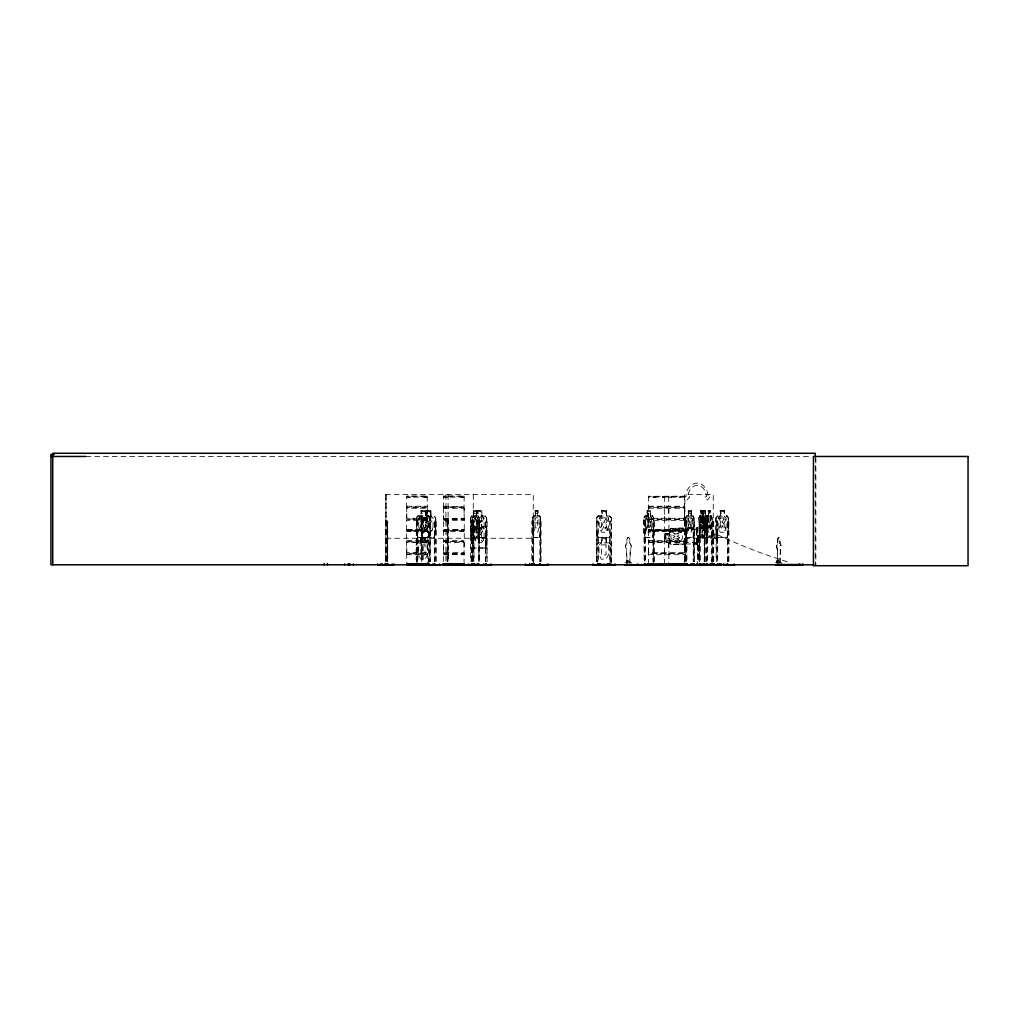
<?xml version="1.0" encoding="UTF-8"?>
<svg xmlns="http://www.w3.org/2000/svg" width="1019" height="1019" viewBox="0 0 1019 1019"><rect width="100%" height="100%" fill="white"/><g stroke="black" fill="none" stroke-linecap="round" stroke-linejoin="round"><path stroke-width="0.75" stroke-dasharray="5 3.75" d="M406.81 547.649L406.67 553.304L427.394 553.355L427.216 564.093M406.81 513.27L406.606 519.04L427.42 519.04L427.216 547.649M427.216 513.27L427.394 506.927L406.619 506.927L406.772 496.113L427.394 496.177L406.772 496.151M443.647 547.649L443.647 564.093M443.609 508.022L443.634 518.467L443.647 513.27M464.053 547.649L464.269 541.777M464.053 513.27L464.256 506.978L443.469 506.927L443.609 496.113L464.231 496.177L443.571 496.113M648.441 547.649L648.313 553.304L684.985 553.674L648.25 553.457M648.441 513.27L648.428 552.655L684.755 552.655L684.934 541.344L648.288 541.306M664.439 564.093L664.439 547.649M664.426 540.605L664.439 513.27M668.731 547.649L668.961 519.193M668.731 513.27L668.795 506.647M684.73 547.649L684.73 542.567M684.73 513.27L684.934 496.329M779.841 563.15L780.274 549.114A3.643 2.127 -90 0 0 779.841 543.382L779.841 539.446A1.821 1.057 -90 0 0 778.771 537.624A1.821 1.057 -90 0 0 777.714 539.446L777.714 543.382A3.643 2.127 -90 0 0 777.268 549.114L777.714 563.15M780.019 563.15L780.465 549.114A3.643 2.127 -90 0 0 780.019 543.382L780.019 539.446A1.821 1.057 -90 0 0 778.962 537.624L778.771 537.624M427.343 519.665L406.619 519.626L406.606 541.344L427.369 541.306M427.216 520.314L406.81 520.314M443.622 506.29L464.205 506.876M443.482 518.989L464.231 518.989L464.269 541.509L443.418 541.395L443.622 518.353M464.053 564.093L464.065 542.567L443.622 542.63L443.622 552.655L464.053 552.718M648.466 496.138L648.428 518.289L684.755 518.289L684.908 541.293M664.439 552.718L664.286 541.93M668.961 553.725L668.731 564.093M684.73 520.314L648.428 520.314M684.73 564.093L684.908 553.992M443.583 507.844L443.482 506.94M443.431 541.458L464.205 541.93M629.717 563.15L630.29 549.114A3.643 2.777 -90 0 0 629.717 543.382L629.717 539.446A1.821 1.388 -90 0 0 628.328 537.624A1.821 1.388 -90 0 0 626.927 539.446L626.927 543.382A3.643 2.777 -90 0 0 626.507 549.114L627.08 563.15L626.354 549.114A3.643 2.777 -90 0 1 626.927 543.382L627.08 539.446A1.821 1.388 -90 0 1 628.468 537.624A1.821 1.388 -90 0 1 629.857 539.446L629.857 543.382A3.643 2.777 -90 0 1 630.43 549.114L629.857 563.15M777.051 560.998L778.669 560.998M778.338 561.01L777.242 561.813M777.306 561.061C777.331 562.45 778.962 560.59 777.089 561.775M776.644 561.329C777.841 562.042 778.962 560.348 778.669 561.775M713.606 536.58L702.371 536.109L713.606 535.65L713.606 536.58L713.606 535.65M702.651 535.65L702.651 536.58M695.926 528.224C700.04 526.11 695.85 532.912 696.028 528.046M696.423 544.222L696.372 527.88M697.238 529.6L697.314 527.88M697.238 544.171L697.314 542.452M777.79 561.66L777.14 561.354L778.529 561.647M778.682 561.609L777.739 561.609M778.249 561.736L777.382 561.38L778.057 561.176M626.761 561.163C632.188 562.08 622.176 560.195 628.226 561.813M627.793 561.673C625.883 561.431 628.736 560.488 628.022 561.813M627.144 561.609L628.303 560.998M627.5 561.571L626.812 561.24L627.64 561.38M627.704 560.998L627.449 561.762L627.895 561.061M703.951 537.612L704.626 532.236L704.116 537.612M711.3 537.612L712.039 517.843L712.103 564.806M706.575 537.433L707.135 532.236M706.613 537.612L707.364 517.843L707.199 532.262M697.263 528.224L697.48 563.29M696.41 544.044L696.41 542.668M427.445 530.275L424.273 524.059C430.426 516.977 425.076 514.875 423.28 522.811C421.42 514.85 416.402 517.053 422.375 524.021C416.032 531.447 421.56 533.523 423.356 525.205L425.866 530.402L427.305 530.428L406.594 530.326M664.401 496.559L664.324 507.729M664.426 540.783L664.21 541.777M539.522 537.612L540.554 532.236M537.803 515.92L539.688 515.92L540.643 517.818L540.643 532.262L539.726 537.612L533.217 537.612L532.377 532.262L533.408 537.612M692.984 537.612L693.952 532.262M694.105 532.262L693.137 537.612L686.386 537.612L685.52 517.843L686.424 515.92L688.487 515.92M478.077 537.433L479.019 532.236M478.14 537.612L479.172 532.236M406.619 553.355L406.81 564.093M652.606 537.612L653.752 532.262L653.752 517.843M653.752 532.262L652.746 537.612L645.014 537.612L643.906 532.262L643.906 517.818L644.148 561.686M778.783 561.38L776.58 561.494M628.15 561.01L627.131 561.775M702.601 510.723L703.53 527.931L702.601 532.236L700.868 532.236L699.938 527.931L700.805 510.544L702.83 510.544L702.83 515.92M706.358 527.931L705.415 532.236L703.645 532.236L702.601 517.894L703.645 516.098M726.967 537.433L728.216 532.236L728.216 517.919L726.967 516.098M727.069 537.612L728.458 532.262L728.458 517.843L727.031 515.92M627.551 561.698L627.067 561.698M406.67 506.876L406.785 518.289L427.228 518.289L427.228 508.252L406.785 508.252M406.581 541.395L406.785 552.655L427.228 552.655L427.216 542.567L406.785 542.63M485.057 548.082L486.623 542.732L486.7 517.843L485.235 515.92L481.872 515.92L481.949 510.544L477.045 510.544L477.134 515.92M434.056 537.433L435.508 532.236L435.508 517.919L434.056 516.098M485.21 537.612L486.611 532.236M486.776 532.262L485.286 537.612L471.453 537.612L470.561 532.262L470.561 517.843L471.479 515.92L473.568 515.92M428.222 564.424L429.738 559.227L429.801 544.808L428.133 543.089M429.012 561.928L429.801 559.253M428.502 537.612L430.018 532.236M428.591 537.612L430.171 532.262L430.171 517.818L428.451 515.92M609.349 564.424L610.98 559.227M610.241 561.928L611.145 559.253L611.069 544.808L609.349 542.91M464.231 507.5L443.571 507.78M711.873 532.262L711.466 537.612L699.582 537.612L698.945 517.818L699.594 515.92L700.97 515.92M699.009 517.894L699.773 515.92M706.957 515.92L706.358 517.894L705.415 516.098L705.479 510.544L703.416 510.544L703.416 515.92M706.524 517.894L707.122 515.92M702.167 537.612L701.531 517.818L702.193 515.92L704.104 515.92L704.626 517.919M701.581 517.894L702.358 515.92M701.76 517.894L702.384 516.098M648.326 506.825L684.972 507.08M427.33 542.032L406.67 541.981M668.77 530.924L668.77 529.995M406.594 530.109L427.254 529.995M443.673 530.415L464.231 530.861M684.908 507.5L648.313 507.615M427.394 507.564L406.67 507.615M427.394 553.992L406.619 553.928M532.517 517.919L533.434 515.92M532.67 517.919L533.472 516.098M662.707 497.157L664.464 497.17M662.707 531.523L664.49 531.523M678.705 497.157L680.488 497.157M678.705 531.523L680.488 531.523M424.617 497.157L426.413 497.157M424.617 531.523L426.413 531.523M461.454 497.157L463.25 497.157M461.454 531.523L463.25 531.523M685.621 517.919L686.577 515.92M685.774 517.919L686.615 516.098M470.663 517.919L471.631 515.92M669.496 533.867L670.948 531.179L679.049 531.179L682.526 533.867L682.526 538.885L679.049 541.573L670.948 541.573L669.496 538.885M644.008 517.894L645.18 515.92M644.148 517.894L645.231 516.098L652.669 516.098M652.504 497.157L655.65 497.157M668.502 497.157L671.648 497.157M652.504 531.523L655.65 531.523M668.502 531.523L671.648 531.523M407.766 497.157L410.937 497.157M407.766 531.523L410.937 531.523M444.602 497.157L447.774 497.157M444.602 531.523L447.774 531.523M696.372 529.536L696.41 528.097M697.646 529.536L675.75 529.536L675.75 528.046L697.684 528.097L697.671 563.29M696.028 542.617L695.964 544.171M428.286 542.91L417.573 542.91L416.121 544.834L416.121 559.253L417.624 564.602M417.675 542.91L416.274 544.91L417.739 543.089M416.363 561.686L416.351 517.843L417.803 515.92L421.013 515.92M416.504 517.919L417.892 515.92M406.772 530.924L427.407 530.695M727.184 537.612L717.363 537.612L715.937 532.262L715.937 517.818L717.516 515.92L720.191 515.92M716.191 517.894L717.567 516.098M472.09 517.894L473.517 516.098M669.356 530.211L670.884 528.313L682.654 528.313L686.972 530.147L686.972 542.783L682.552 544.439M669.496 530.288L670.986 528.313M596.561 544.91L598.102 543.089M596.561 561.686L596.574 517.843L598.14 515.92L601.554 515.92L601.477 510.544L606.458 510.544L606.458 515.92L609.629 515.92M596.65 517.843L598.217 515.92M648.466 530.504L684.972 530.211L648.402 529.995L648.402 530.924M684.704 530.504L648.402 530.415M427.19 496.138L427.343 506.876M464.18 496.138L464.053 506.354M464.027 530.504L443.673 530.504M473.924 526.39L472.141 528.288L473.988 526.568M485.133 548.082L473.784 548.082L472.141 542.732L472.23 517.818L474.001 515.92L478.268 515.92L479.274 517.818L479.147 561.686M472.459 517.894L474.077 516.098M422.872 537.612L421.127 532.262L421.204 517.818L422.834 515.92L428.553 515.92M421.204 517.818L422.91 515.92M647.243 516.098L645.626 517.894L645.626 527.931L647.243 532.236L650.262 532.236L651.88 527.931L651.88 517.894L650.262 516.098L650.377 510.544M443.647 530.389L464.065 530.415L443.482 530.364M684.704 497.17L648.466 497.17M684.704 531.498L648.492 531.523M427.19 497.17L406.823 497.17M427.19 531.536L406.848 531.523M464.027 497.17L443.673 497.17M464.027 531.498L443.685 531.523M698.881 536.427L701.187 536.134L696.971 536.134L698.881 535.828M425.433 510.723L421.076 510.723L421.165 516.098L418.784 517.894L418.784 527.931L421.076 532.236L425.343 532.236L427.636 527.931L427.636 517.894L425.343 516.098L425.343 510.723M684.908 496.495L648.199 496.329L684.844 496.177M427.216 530.389L406.568 530.759M700.919 535.79L700.919 536.465M686.831 542.643L682.526 544.261L670.961 544.261M698.474 535.79L698.537 536.465M668.77 496.559L668.757 506.354M85.965 456.474L811.85 456.474M406.785 506.239L427.228 506.239M648.428 506.239L684.755 506.239M443.622 508.252L464.065 508.252L464.231 518.989M648.428 508.252L684.755 508.252L684.781 518.646M417.854 537.612L416.351 532.262L417.765 537.612L434.247 537.612L435.75 532.262L435.75 517.843L434.132 515.92L430.82 515.92L430.897 510.544L425.98 510.544L425.98 515.92M535.115 510.544L537.956 510.544L537.956 515.92M724.331 510.544L720.076 510.544L720.216 516.098L718.14 517.894L718.14 527.931L720.216 532.236L724.076 532.236L726.139 527.931L726.139 517.894L724.076 516.098L724.216 510.544L724.331 515.92L727.146 515.92M426.133 510.723L430.744 510.723L430.668 516.098L433.088 517.894L433.088 527.931L430.668 532.236L426.133 532.236L423.713 527.931L423.713 517.894L426.133 516.098L426.057 510.544M473.517 510.723L476.332 510.723M477.21 510.723L481.796 510.723L481.707 516.098L484.127 517.894L484.127 527.931L481.707 532.236L477.21 532.236L474.803 527.931L474.803 517.894L477.21 516.098L477.287 510.723M535.204 510.723L537.866 510.723M606.292 510.723L601.643 510.723L601.643 516.098L599.197 517.894L599.197 527.931L601.643 532.236L606.229 532.236L608.674 527.931L608.674 517.894L606.229 516.098L606.229 510.723M647.243 510.723L650.402 510.723M688.424 510.723L691.2 510.723M700.868 510.723L702.766 510.723M703.479 510.723L705.415 510.723M708.218 510.723L710.116 510.723M720.216 510.723L724.191 510.723M708.523 511.627L709.644 511.627L709.644 513.41L708.523 513.41M533.281 515.92L535.268 515.92M645.04 515.92L647.282 515.92M650.377 515.92L652.72 515.92M691.137 515.92L693.111 515.92M705.314 515.92L708.32 515.92M710.014 515.92L711.453 515.92L711.975 517.919M417.866 516.098L434.132 516.098M471.517 516.098L485.171 516.098M533.319 516.098L539.662 516.098M598.217 516.098L609.566 516.098L611.196 517.894M686.462 516.098L693.073 516.098M699.62 516.098L706.74 516.098M706.982 516.098L711.428 516.098M717.452 516.098L727.082 516.098M416.351 517.843L416.44 532.262M470.561 517.843L470.702 561.686M472.23 517.818L472.459 561.686M486.7 517.843L486.865 561.686M540.643 517.818L540.592 561.686M611.438 563.252L611.362 517.818L611.196 561.686M685.52 517.843L685.621 561.686M693.952 517.818L694.015 561.686M698.945 517.818L699.174 561.686M701.531 517.818L702.346 537.612M704.524 517.843L704.728 561.686M715.937 517.818L716.191 561.686M473.517 517.894L476.179 517.894M703.518 517.881C700.078 519.524 705.9 532.071 702.651 530.224C707.199 527.371 698.244 515.958 705.415 517.894L705.415 527.931L703.645 527.931M443.622 518.289L464.065 518.353M648.288 518.989L684.895 518.989M443.482 519.614L464.205 519.614M648.313 519.665L684.895 519.614M443.647 520.314L464.065 520.314M473.835 526.39L477.019 526.39L476.943 521.015L481.821 521.015M385.513 521.104L387.755 521.104L387.755 561.66M416.363 521.104L417.917 521.104L417.917 564.806M421.369 521.104L422.949 521.104L422.949 561.686L422.694 521.104M445.902 521.104L448.513 521.104L448.513 561.66M470.702 521.104L474.039 521.104L474.039 561.686M477.109 521.193L481.656 521.193L481.579 526.568L484.063 528.364L484.063 538.401L481.656 542.707L477.185 542.707L474.79 538.401L474.79 528.364L477.185 526.568L477.019 521.015M596.561 521.104L598.153 521.104L598.153 564.806M611.438 521.104L609.846 521.104L609.846 561.686M644.148 521.104L645.498 521.104L645.498 561.686M684.424 521.104L685.341 521.104L685.341 561.66M685.621 521.104L686.882 521.104L686.882 564.806M699.174 521.104L700.219 521.104L700.219 561.686M706.524 521.104L707.568 521.104L707.568 561.686M716.191 521.104L717.694 521.104L717.694 561.686M532.377 522.913L540.49 522.913M479.58 525.498C479.873 531.154 488.216 533.841 480.573 524.021C487.413 515.27 480.65 516.48 479.529 522.645C478.471 515.894 471.682 515.881 478.586 524.059C471.147 535 479.274 530.058 479.631 525.562M481.745 526.39L485.095 526.39M473.899 526.568L485.019 526.568L486.381 528.377L486.458 542.707L484.942 547.904L473.899 547.904M473.517 527.931L476.179 527.931M486.534 528.313L485.006 526.39M670.948 528.492L682.628 528.492M648.402 530.874L684.946 530.593M472.23 532.262L473.873 537.612M596.574 532.262L598.089 537.612L609.68 537.612L611.362 532.262L609.489 537.433L598.217 537.433M685.672 532.262L686.539 537.612M699.11 532.262L699.747 537.612M706.524 561.686L706.294 517.818L707.148 537.433M715.937 532.262L717.478 537.612M669.598 538.885L664.999 539.064L664.999 533.689L669.458 533.689M669.598 533.867L665.152 533.867L665.254 538.885M713.606 534.071L716.535 534.071M699.48 535.217L697.735 535.217L697.735 537.038M697.327 537.038L699.875 537.497M417.866 537.433L434.132 537.433M471.517 537.433L485.171 537.433M533.319 537.433L539.662 537.433M645.091 537.433L652.669 537.433M686.462 537.433L693.073 537.433M697.327 537.497L706.74 537.433M706.982 537.433L711.428 537.433M717.452 537.433L727.082 537.433M713.606 538.159L716.535 538.159M385.883 538.249L533.294 538.249M684.424 538.249L713.262 538.249M421.599 538.618L424.324 538.618L424.324 540.401L421.599 540.401M777.714 539.446L777.892 539.446A1.821 1.057 -90 0 1 778.962 537.624M406.785 540.605L427.228 540.605M443.622 540.605L464.065 540.605M648.428 540.605L684.755 540.605M648.313 541.981L684.895 541.93M648.428 542.63L697.646 542.617L697.697 544.222L695.99 544.044M609.426 542.91L597.962 542.91L596.408 544.834L596.408 559.253L597.987 564.602M777.714 543.382L777.892 539.446M695.926 543.929L697.748 543.929L675.75 544.095L675.75 542.617M669.356 539.064L669.356 542.732L670.897 544.439L682.654 544.439M429.801 544.808L428.184 542.91M777.268 549.114L777.459 549.114A3.643 2.127 -90 0 1 777.892 543.382M443.482 553.355L464.205 553.355M443.456 553.928L464.205 553.979M406.785 554.68L427.228 554.68M443.622 554.68L464.065 554.68M648.441 564.093L648.441 554.68L684.755 554.68M626.57 561.494L628.392 561.38M624.991 562.424L627.258 562.424M628.838 562.424L631.105 562.424L631.105 564.322M775.612 562.424L778.299 562.424M778.554 562.424L781.242 562.424L781.242 564.322M682.552 528.313L686.831 530.288M425.089 537.714L425.089 543.089L427.369 544.885L427.369 554.922L425.089 559.227L420.834 559.227L418.554 554.922L418.554 544.885L420.834 543.089L420.783 537.535M609.566 515.92L611.362 517.818M609.286 543.089L610.98 544.885M669.598 542.643L671.062 544.261M671.011 544.439L669.496 542.643L669.598 530.288M428.388 516.098L430.018 517.894L430.018 561.686M485.159 515.92L486.611 517.919M476.179 516.098L477.605 517.894L477.605 527.931L476.179 532.236L473.517 532.236L472.09 527.931M652.58 515.92L653.638 517.919M652.529 516.098L653.497 517.919L653.37 564.806M478.115 515.92L479.172 517.894M692.958 515.92L694.015 517.894M692.92 516.098L693.863 517.894L693.722 561.686M539.535 515.92L540.554 517.894M539.497 516.098L540.401 517.894L540.337 561.686M443.482 541.93L443.647 542.617M664.261 507.564L664.426 518.289M668.757 508.252L668.961 519.142M668.757 542.63L668.974 553.559M648.262 553.992L648.441 554.68M706.6 515.92L707.301 517.919L708.218 516.098L708.154 510.544L710.179 510.544L710.116 516.098M706.575 516.098L707.135 517.919M421.369 532.236L422.987 537.433M711.287 515.92L711.81 517.919M703.925 515.92L704.46 532.236M474.077 537.433L472.459 532.236L473.962 537.612M472.383 542.707L473.988 547.904M596.739 532.236L598.166 537.612M596.561 559.227L597.376 561.826M427.432 519.193L427.216 518.289M416.274 559.227L417.051 561.826M707.288 527.931L708.218 532.236L709.95 532.236L710.88 527.931L710.014 510.544M644.148 532.236L645.154 537.612M471.67 537.433L470.816 517.919M470.663 532.236L471.593 537.612M706.358 532.236L707.097 537.612M777.459 549.114L777.892 563.15M815.862 458.041L815.862 564.806M815.238 456.474L815.238 564.806M778.057 562.424L778.057 564.322M777.905 562.883L777.905 560.756L776.72 560.756L776.72 562.883M777.701 560.756L777.701 562.883M776.937 560.756L776.937 562.883M728.903 561.686L728.903 521.104L727.4 521.104L727.4 561.686M728.534 521.104L728.534 561.686M727.757 521.104L727.757 564.806M720.331 510.723L720.331 516.098M717.325 521.104L717.325 561.686M716.561 521.104L716.561 561.686M713.695 561.66L713.695 521.104L711.568 521.104L711.568 561.686M713.262 561.66L713.262 494.559L684.424 494.559L684.424 561.66M713.198 521.104L713.198 561.66M712.612 521.104L712.612 561.686M708.383 510.723L708.383 516.098M707.059 521.104L707.033 561.686M705.314 510.544L705.25 516.098M705.263 561.686L705.263 521.104L704.218 521.104L704.218 561.686M704.74 521.104L704.74 564.806M703.581 510.544L703.479 516.098M702.664 510.544L702.766 516.098M702.511 534.86L702.511 537.37M700.97 510.544L701.034 516.098M699.709 521.104L699.747 561.775M699.531 534.86L699.543 561.775M698.792 537.038L698.996 561.775M698.626 537.497L698.69 561.775M698.423 537.038L698.524 561.775M698.219 537.497L698.359 561.775M698.015 535.217L698.015 537.038M696.741 529.702L696.741 542.452M694.499 561.686L694.499 521.104L693.238 521.104L693.238 561.686M691.2 516.098L691.29 510.544L688.334 510.544L688.334 515.92M691.137 510.544L691.048 516.098L692.449 517.894L692.449 527.931L691.048 532.236L688.424 532.236L687.023 527.931L687.023 517.894L688.424 516.098L688.487 510.544M686.398 521.104L686.398 561.686M686.118 521.104L686.118 561.686M684.844 521.104L684.921 561.66M676.081 528.046L676.081 529.536M676.081 542.617L676.081 544.095M669.458 530.211L669.356 533.689M665.114 533.689L665.114 539.064M654.262 561.686L654.262 521.104L652.924 521.104L652.924 561.686M653.803 521.104L653.803 561.686M650.402 516.098L650.517 510.544L647.141 510.544L647.141 515.92M647.282 510.544L647.383 516.098M645.04 521.104L645.04 561.686M644.607 521.104L644.607 561.686M627.882 562.883L627.882 560.756L626.443 560.756L626.443 562.883M627.717 560.756L627.717 562.883M626.94 562.424L626.94 564.322M626.609 560.756L626.609 562.883M610.088 521.104L610.088 561.686M606.381 510.544L606.292 516.098M606.254 537.535L606.254 542.91M606.178 537.535L606.025 543.089L608.47 544.885L608.47 554.922L606.025 559.227L601.452 559.227L599.006 554.922L599.006 544.885L601.452 543.089L601.363 537.535L601.286 542.91M597.911 521.104L597.911 561.686M596.816 517.919L596.803 561.686M541.076 561.686L541.076 521.104L539.841 521.104L539.841 561.686M537.803 510.544L537.714 516.098L539.051 517.894L539.051 527.931L537.714 532.236L535.204 532.236L533.854 527.931L533.854 517.894L535.204 516.098L535.268 510.544M535.357 510.723L535.357 516.098M533.714 564.806L533.714 521.104L531.816 521.104L531.816 561.66M533.23 561.686L533.294 494.559L385.883 494.559L385.883 561.66M532.975 521.104L532.975 561.686M532.58 532.262L532.428 517.843L532.478 561.686M487.107 561.686L487.107 521.104L485.541 521.104L485.541 561.686M485.783 521.104L485.783 564.806M481.656 538.401L481.656 528.364L477.185 528.364L477.185 538.401M479.631 521.104L479.631 561.686M479.019 517.894L478.854 561.686M478.37 521.104L478.37 561.686M476.332 516.098L476.421 510.544L473.415 510.544L473.517 537.612M476.268 510.544L476.179 537.612M473.797 521.104L473.797 561.686M473.568 510.544L473.669 516.098M473.275 494.559L473.275 561.66M472.714 521.104L472.714 561.686M471.963 521.104L471.963 564.806M471.797 521.104L471.797 561.66M471.479 521.104L471.479 561.686M471.186 521.104L471.186 561.686M448.105 494.559L448.105 561.66M447.074 521.104L447.074 561.66M445.902 494.559L445.902 561.66M436.081 561.686L436.081 521.104L434.502 521.104L434.502 561.686M435.839 521.104L435.839 561.686M434.744 521.104L434.744 564.806M430.82 510.544L430.744 516.098M430.311 561.686L430.311 521.104L428.757 521.104L428.757 561.686M429.05 521.104L429.05 561.686M426.209 510.723L426.209 516.098M425.585 515.92L425.585 510.544L420.923 510.544L421.076 516.098M425.496 510.544L425.433 516.098M425.331 537.535L425.178 543.089M421.611 521.104L421.611 561.686M421.369 517.894L421.369 561.686M420.936 537.714L420.936 543.089M420.681 537.535L420.681 542.91M417.612 521.104L417.612 561.686M416.656 521.104L416.656 561.686M386.711 521.104L386.711 561.66M386.303 494.559L386.303 561.66M386.176 521.104L386.176 561.66M385.615 494.559L385.615 561.66M787.292 561.775A1133.497 629.678 -31.8 0 1 716.217 534.134M670.986 539.65L671.241 540.923L676.03 537.497C682.526 545.089 683.367 538.299 676.998 536.351C683.354 534.287 682.526 527.74 676.068 535.281C669.84 527.918 669.012 534.504 675.049 536.44L670.986 539.65M700.397 517.881C702.69 520.531 698.359 540.974 701.951 525.205L703.021 530.479L704.295 525.205L705.836 530.53L704.702 524.021L705.887 517.881L704.32 522.811L703.008 517.83L701.989 522.811L700.397 517.881M707.759 517.881C710.052 520.531 705.708 540.974 709.3 525.205L710.816 530.53L709.708 524.021L710.867 517.881L709.339 522.811L707.759 517.881M695.99 542.668L697.748 542.783L695.939 542.617M692.398 530.224L691.506 530.402L689.952 525.205C688.678 534.109 685.545 530.632 689.354 524.021L687.749 517.792L689.914 522.811C691.2 514.289 694.194 517.818 690.513 524.059L692.398 530.224M646.237 517.881L648.288 524.059C643.919 530.861 647.447 533.943 648.937 525.205C650.339 533.943 654.045 530.874 649.625 524.021C653.778 517.627 650.44 514.429 648.988 522.811L647.282 517.932L646.237 517.881M718.828 517.881L721.452 524.059C715.797 531.281 720.509 533.638 722.28 525.205C723.949 533.65 728.878 531.281 723.159 524.021C728.534 517.219 724.076 514.722 722.356 522.811L720.178 517.932L718.828 517.881M475.287 528.351L478.331 534.529C471.708 541.993 477.312 543.929 479.299 535.676C481.159 543.942 486.993 542.006 480.318 534.491C486.598 527.434 481.286 525.384 479.376 533.281L476.854 528.39L475.287 528.351M424.439 517.881L427.509 524.059C420.822 531.549 426.49 533.447 428.489 525.205C430.362 533.459 436.272 531.549 429.521 524.021C435.877 516.951 430.502 514.926 428.566 522.811L426.018 517.932L424.439 517.881M608.33 530.224L606.751 530.402L604.05 525.205C602.165 533.447 596.179 531.574 603.006 524.021C596.574 516.926 602.025 514.939 603.974 522.811C605.872 514.964 611.655 516.862 605.031 524.059L608.33 530.224M709.874 496.915L707.224 500.1L704.562 496.915L706.409 496.915A11.489 9.222 -90 0 0 697.174 485.413A11.489 9.222 -90 0 0 687.952 496.915L689.774 496.915L686.946 500.1L684.118 496.915L685.94 496.915A13.769 11.056 -90 0 1 696.996 483.146A13.769 11.056 -90 0 1 708.052 496.915L709.874 496.915M648.466 529.714L684.73 529.727L648.492 529.727M406.823 529.714L427.216 529.727L406.848 529.727M443.673 529.714L464.053 529.727L443.685 529.727M424.579 511.627L421.841 511.627L421.841 513.41L424.579 513.41L424.579 511.627M429.852 511.627L426.948 511.627L426.948 513.41L429.852 513.41L429.852 511.627M475.695 511.627L473.988 511.627L473.988 513.41L475.695 513.41L475.695 511.627M480.904 511.627L478.013 511.627L478.013 513.41L480.904 513.41L480.904 511.627M537.255 511.627L535.65 511.627L535.65 513.41L537.255 513.41L537.255 511.627M605.401 511.627L602.458 511.627L602.458 513.41L605.401 513.41L605.401 511.627M649.727 511.627L647.778 511.627L647.778 513.41L649.727 513.41L649.727 511.627M690.576 511.627L688.895 511.627L688.895 513.41L690.576 513.41L690.576 511.627M702.295 511.627L701.174 511.627L701.174 513.41L702.295 513.41L702.295 511.627M705.097 511.627L703.963 511.627L703.963 513.41L705.097 513.41L705.097 511.627M723.388 511.627L720.904 511.627L720.904 513.41L723.388 513.41L723.388 511.627M425.343 517.894L421.076 517.894L421.076 527.931L425.343 527.931L425.343 517.894M430.668 517.894L426.133 517.894L426.133 527.931L430.668 527.931L430.668 517.894M481.707 517.894L477.21 517.894L477.21 527.931L481.707 527.931L481.707 517.894M537.714 517.894L535.204 517.894L535.204 527.931L537.714 527.931L537.714 517.894M606.229 517.894L601.643 517.894L601.643 527.931L606.229 527.931L606.229 517.894M650.262 517.894L647.243 517.894L647.243 527.931L650.262 527.931L650.262 517.894M691.048 517.894L688.424 517.894L688.424 527.931L691.048 527.931L691.048 517.894M702.601 517.894L700.868 517.894L700.868 527.931L702.601 527.931L702.702 517.894M709.95 517.894L708.218 517.894L708.218 527.931L709.95 527.931L709.95 517.894M724.076 517.894L720.216 517.894L720.216 527.931L724.076 527.931L724.076 517.894M480.866 522.097L477.987 522.097L477.987 523.881L480.866 523.881L480.866 522.097M679.049 533.867L670.948 533.867L670.948 538.885L679.049 538.885L679.049 533.867M667.318 534.758L665.878 534.758L665.878 537.994L667.318 537.994L667.318 534.758M702.779 534.86L699.263 534.86L699.263 537.37L702.779 537.37L702.779 534.86M605.21 538.618L602.267 538.618L602.267 540.401L605.21 540.401L605.21 538.618M425.089 544.885L420.834 544.885L420.834 554.922L425.089 554.922L425.089 544.885M606.025 544.885L601.452 544.885L601.452 554.922L606.025 554.922L606.025 544.885M447.481 561.66L447.481 521.104L447.379 561.66M387.36 561.66L387.36 521.104L387.347 561.66M717.401 537.561A2.051 1.223 -90 0 0 716.854 534.134A2.051 1.223 -90 0 0 715.351 536.644A2.051 1.223 -90 0 0 717.401 537.561M714.472 537.561A2.051 1.223 -90 0 0 713.924 534.134A2.051 1.223 -90 0 0 712.434 536.644A2.051 1.223 -90 0 0 714.472 537.561"/><path stroke-width="1.5" d="M690.665 564.666L690.716 563.902M691.646 564.666L691.697 563.902M714.37 564.666L714.421 563.902M525.103 564.806L548.413 564.692M678.718 564.666L678.794 563.902M687.061 564.666L686.972 563.673M699.798 564.692L699.747 563.673M637.639 564.666L637.728 563.902M692.869 564.666L692.767 563.902M802.45 564.755L775.37 564.755L803.074 564.755L802.819 563.94M802.819 564.513L775.586 564.539L776.402 564.781M799.482 564.781L799.635 563.94M624.762 564.781L648.148 564.806M625.297 564.781L684.768 564.386M625.475 564.755L625.806 564.513M629.449 564.781L628.366 564.539M644.123 563.94L644.186 564.539M644.403 564.806L645.052 563.94M706.995 564.692L707.033 563.978M525.46 564.692L525.511 563.978L525.575 564.806M477.707 564.692L477.758 563.978L477.822 564.806M686.64 564.692L686.488 563.673M700.168 564.692L700.231 563.978M650.682 564.692L650.746 563.978M778.745 564.539L778.338 564.781M721.299 564.692L624.66 564.755M647.982 564.781L647.141 564.755L648.288 563.94M411.867 564.692L411.956 563.978M417.586 564.692L417.688 563.978M592.408 564.692L615.591 564.692M592.956 564.692L593.058 563.978L593.173 564.806M599.669 564.692L599.783 563.978M54.134 454.423L50.95 454.423L50.95 564.806L813.646 564.806M50.95 456.474L85.902 456.474M406.81 564.093L427.216 564.093M443.647 564.093L464.053 564.093M648.441 564.093L684.73 564.093M406.772 564.36L428.222 564.424M443.609 564.36L464.091 564.386M598.038 564.424L609.349 564.424M406.785 564.743L440.475 564.768M491.578 564.768L442.755 564.692M723.617 564.806L723.617 563.902L723.707 564.577L734.788 564.768M615.043 564.692L614.941 563.978L614.826 564.806M608.33 564.692L608.216 563.978M432.782 564.692L432.68 563.978L432.578 564.806M434.807 564.692L434.705 563.978M704.893 564.692L704.753 563.978M704.409 564.692L704.32 563.978M694.64 564.692L694.55 563.978L694.448 564.806M647.702 564.781L647.664 563.978M660.771 564.666L660.681 563.902M486.572 564.692L486.509 563.978M472.599 564.666L472.51 563.902M701.454 564.692L701.39 563.978L701.327 564.806M548.069 564.666L547.993 563.902M720.14 564.666L720.089 563.902M713.033 564.692L713.134 563.673M697.416 564.666L697.365 563.902M707.67 564.692L707.632 563.673M707.441 564.666L707.403 563.902M644.951 564.322L645.142 563.673M474.408 564.806L474.192 563.673M473.618 564.577L473.618 563.978M815.238 456.474L815.238 453.277L52.746 453.277L52.746 564.806M734.088 563.902L734.088 564.806M727.63 563.673L727.63 564.806M727.273 563.673L727.273 564.806M721.477 563.902L721.477 564.806M719.669 563.902L719.669 564.806M717.822 563.673L717.822 564.806M717.465 563.673L717.465 564.806M712.714 563.673L712.74 564.806M712.039 563.673L712.039 564.806M711.504 563.673L711.504 564.806M711.007 563.902L711.007 564.806M710.065 563.902L710.065 564.806M707.097 563.673L707.071 564.806M704.689 563.673L704.715 564.806M704.154 563.673L704.218 564.806M702.766 563.902L702.766 564.806M700.282 563.673L700.295 564.806M699.047 563.902L699.047 564.806M696.92 563.902L696.92 564.806M693.633 563.673L693.633 564.806M693.149 563.673L693.149 564.806M692.996 563.902L692.996 564.806M687.354 563.902L687.354 564.806M687.15 563.902L687.15 564.806M685.405 563.673L685.405 564.806M684.972 563.673L684.972 564.806M653.268 563.673L653.268 564.806M652.81 563.673L652.81 564.806M650.823 563.902L650.823 564.806M647.6 563.902L647.6 564.806M645.6 563.673L645.6 564.806M609.935 563.673L609.935 564.806M609.693 563.673L609.693 564.806M608.114 563.902L608.114 564.806M599.885 563.902L599.885 564.806M598.306 563.673L598.306 564.806M598.064 563.673L598.064 564.806M540.248 563.673L540.248 564.806M539.752 563.673L539.713 564.806M533.854 563.902L533.854 564.806L533.803 563.673M533.523 563.902L533.421 564.806L533.319 563.673M532.924 563.443L532.924 564.806M531.651 563.673L531.651 564.806M529.74 563.443L529.74 564.806M490.763 563.902L490.763 564.806M486.445 563.902L486.445 564.806M485.63 563.673L485.63 564.806M485.388 563.673L485.388 564.806M483.528 563.902L483.528 564.806M478.764 563.673L478.764 564.806M478.28 563.673L478.28 564.806M476.051 563.902L476.051 564.806M473.95 563.673L473.95 564.806M473.402 563.902L473.504 564.806M472.052 563.673L472.052 564.806M471.631 563.673L471.568 564.806M468.816 563.902L468.816 564.806M463.887 563.902L463.887 564.806M454.257 563.902L454.257 564.806M449.201 563.443L449.201 564.806M447.545 563.673L447.545 564.806M447.354 563.673L447.354 564.806M446.946 563.673L446.946 564.806M446.004 563.443L446.004 564.806M445.774 563.902L445.774 564.806M445.672 563.902L445.672 564.806M442.603 563.902L442.603 564.806M439.648 563.902L439.648 564.806M434.591 563.673L434.616 564.806M434.349 563.673L434.349 564.806M428.91 563.673L428.91 564.806M428.604 563.673L428.604 564.806M426.006 563.902L426.006 564.806M424.872 563.902L424.872 564.806M423.102 563.673L423.102 564.806M422.847 563.673L422.847 564.806M420.669 563.902L420.669 564.806M418.057 563.673L418.057 564.806M417.765 563.673L417.79 564.806M412.058 563.902L412.058 564.806M393.996 563.902L394.098 564.806L377.603 564.768L377.616 563.902M392.226 563.902L392.226 564.806M387.87 563.673L387.87 564.806M387.526 563.673L387.462 564.806M385.755 563.902L385.755 564.806M385.526 563.673L385.653 564.806M385.195 563.443L385.195 564.806M382.01 563.443L382.01 564.806M380.558 563.902L380.558 564.806M353.351 563.902L353.351 564.806M349.95 563.902L349.95 564.806M349.02 563.902L349.084 564.806M348.154 563.902L348.154 564.806M344.689 563.902L344.689 564.806M327.379 563.443L327.379 564.806M324.195 563.443L324.195 564.806M678.336 564.717L678.437 563.902L678.323 564.806M968.05 456.474L813.442 456.474L813.442 565.723L968.05 565.723L968.05 456.474M386.176 564.806L386.099 563.673L386.074 564.806"/></g></svg>
